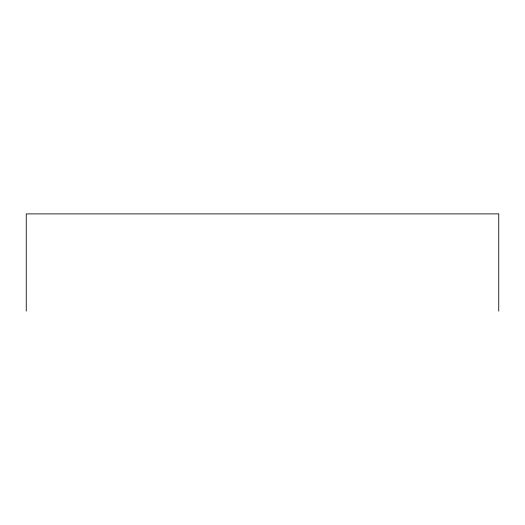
<?xml version="1.0" encoding="UTF-8"?>
<svg xmlns="http://www.w3.org/2000/svg" width="525" height="525" viewBox="0 0 525 525"><rect width="100%" height="100%" fill="white"/><g stroke="black" fill="none" stroke-linecap="round" stroke-linejoin="round"><path stroke-width="0.79" d="M498.75 311.108L498.75 213.892L26.25 213.892L26.25 311.108"/></g></svg>
